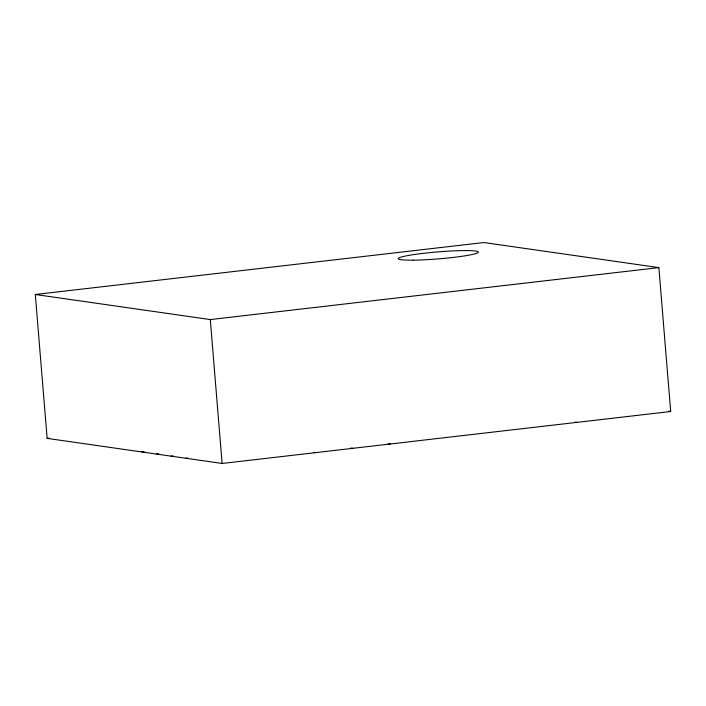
<?xml version="1.0" encoding="UTF-8"?>
<svg xmlns="http://www.w3.org/2000/svg" width="706" height="706" viewBox="0 0 706 706"><rect width="100%" height="100%" fill="white"/><g stroke="black" fill="none" stroke-linecap="round" stroke-linejoin="round"><path stroke-width="1.06" d="M35.3 294.49L483.884 242.537L658.866 267.618L670.7 411.51L222.116 463.463L47.134 438.382L35.3 294.49L210.291 319.571L658.866 267.618M47.134 438.382L49.323 438.126M141.915 451.972L144.077 451.716M156.503 454.064L158.656 453.808M171.081 456.147L173.244 455.899M185.66 458.238L187.822 457.991M668.529 411.201L670.7 411.51M575.143 422.038L577.243 422.338M388.229 443.686L390.339 443.986M350.847 448.01L352.956 448.31M313.464 452.343L315.573 452.643M210.291 319.571L222.116 463.463M413.195 260.17A40.26 3.512 -4.7 0 0 477.944 252.669A40.26 3.512 -4.7 0 0 423.697 253.286A40.26 3.512 -4.7 0 0 413.195 260.17"/></g></svg>
